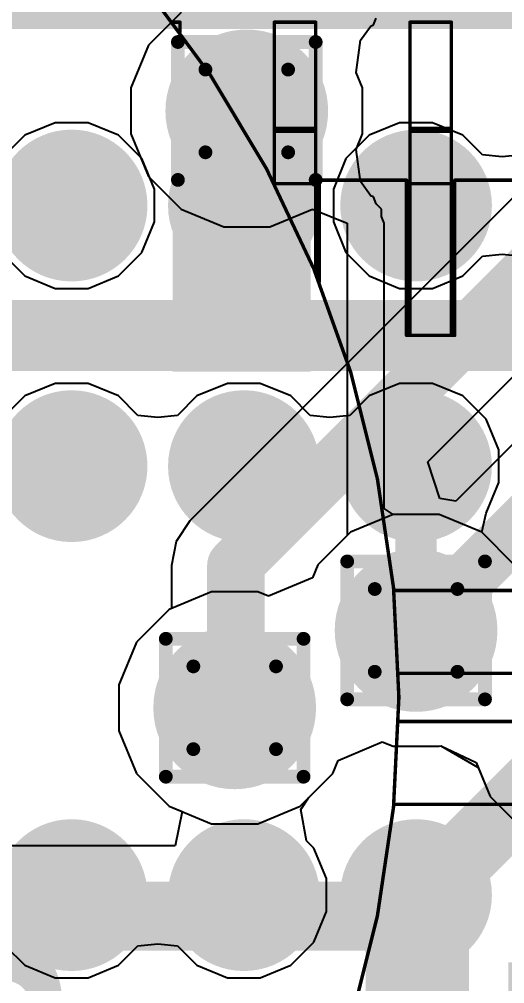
# Model space of a CAD drawing. Header units: inches. Extents: x -6 to 5433, y -4 to 5447.
# Drawn here: x 17.975 to 19.765, y 1.07 to 4.623 of the extents above; entities that cross this region are included whole.
import ezdxf

# ---------------------------------------------------------------- set-up
doc = ezdxf.new("R2010")
doc.units = ezdxf.units.IN
for name, color, linetype in [('Bottom Layer', 5, 'Continuous'), ('Bottom Overlay', 54, 'Continuous'), ('Drill Drawing', 1, 'Continuous'), ('Ground', 16, 'Continuous'), ('Mechanical 4', 56, 'Continuous'), ('Power', 76, 'Continuous'), ('Top Layer', 1, 'Continuous'), ('Top Overlay', 2, 'Continuous'), ('Top Paste', 8, 'Continuous'), ('Top Solder', 216, 'Continuous'), ('Via Holes', 16, 'Continuous')]:
    doc.layers.add(name, color=color, linetype=linetype)
doc.styles.add('Arial', font='', dxfattribs={"height": 0.2})
doc.styles.add('Arial_Bold', font='', dxfattribs={"height": 0.2})
doc.styles.get('Arial').set_extended_font_data('Arial')
doc.styles.get('Arial_Bold').set_extended_font_data('Arial', bold=True)

# ---------------------------------------------------------------- blocks, each defined once
blk = doc.blocks.new('ADM6_30_01_5_L_4_2_A_TR_155')
at = {"layer": 'Top Layer'}
h = blk.add_hatch(color=1, dxfattribs=at)
edge = h.paths.add_edge_path()
edge.add_arc((-4.1275, 0.79), 0.178, 0, 360)
h = blk.add_hatch(color=1, dxfattribs=at)
edge = h.paths.add_edge_path()
edge.add_arc((-3.4925, 0.79), 0.178, 0, 360)
h = blk.add_hatch(color=1, dxfattribs=at)
edge = h.paths.add_edge_path()
edge.add_arc((-2.8575, 0.79), 0.178, 0, 360)
h = blk.add_hatch(color=1, dxfattribs=at)
edge = h.paths.add_edge_path()
edge.add_arc((-4.1275, -0.79), 0.178, 0, 360)
h = blk.add_hatch(color=1, dxfattribs=at)
edge = h.paths.add_edge_path()
edge.add_arc((-3.4925, -0.79), 0.178, 0, 360)
h = blk.add_hatch(color=1, dxfattribs=at)
edge = h.paths.add_edge_path()
edge.add_arc((-2.8575, -0.79), 0.178, 0, 360)
h = blk.add_hatch(color=1, dxfattribs=at)
edge = h.paths.add_edge_path()
edge.add_arc((-4.1275, -1.75), 0.178, 0, 360)
h = blk.add_hatch(color=1, dxfattribs=at)
edge = h.paths.add_edge_path()
edge.add_arc((-3.4925, -1.75), 0.178, 0, 360)
h = blk.add_hatch(color=1, dxfattribs=at)
edge = h.paths.add_edge_path()
edge.add_arc((-2.8575, -1.75), 0.178, 0, 360)
at = {"layer": 'Top Paste'}
h = blk.add_hatch(color=8, dxfattribs=at)
edge = h.paths.add_edge_path()
edge.add_arc((-4.1275, 0.79), 0.178, 0, 360)
h = blk.add_hatch(color=8, dxfattribs=at)
edge = h.paths.add_edge_path()
edge.add_arc((-3.4925, 0.79), 0.178, 0, 360)
h = blk.add_hatch(color=8, dxfattribs=at)
edge = h.paths.add_edge_path()
edge.add_arc((-2.8575, 0.79), 0.178, 0, 360)
h = blk.add_hatch(color=8, dxfattribs=at)
edge = h.paths.add_edge_path()
edge.add_arc((-4.1275, -0.79), 0.178, 0, 360)
h = blk.add_hatch(color=8, dxfattribs=at)
edge = h.paths.add_edge_path()
edge.add_arc((-3.4925, -0.79), 0.178, 0, 360)
h = blk.add_hatch(color=8, dxfattribs=at)
edge = h.paths.add_edge_path()
edge.add_arc((-2.8575, -0.79), 0.178, 0, 360)
h = blk.add_hatch(color=8, dxfattribs=at)
edge = h.paths.add_edge_path()
edge.add_arc((-4.1275, -1.75), 0.178, 0, 360)
h = blk.add_hatch(color=8, dxfattribs=at)
edge = h.paths.add_edge_path()
edge.add_arc((-3.4925, -1.75), 0.178, 0, 360)
h = blk.add_hatch(color=8, dxfattribs=at)
edge = h.paths.add_edge_path()
edge.add_arc((-2.8575, -1.75), 0.178, 0, 360)
at = {"layer": 'Top Solder'}
h = blk.add_hatch(color=216, dxfattribs=at)
edge = h.paths.add_edge_path()
edge.add_arc((-4.1275, 0.79), 0.2796, 0, 360)
h = blk.add_hatch(color=216, dxfattribs=at)
edge = h.paths.add_edge_path()
edge.add_arc((-3.4925, 0.79), 0.2796, 0, 360)
h = blk.add_hatch(color=216, dxfattribs=at)
edge = h.paths.add_edge_path()
edge.add_arc((-2.8575, 0.79), 0.2796, 0, 360)
h = blk.add_hatch(color=216, dxfattribs=at)
edge = h.paths.add_edge_path()
edge.add_arc((-4.1275, -0.79), 0.2796, 0, 360)
h = blk.add_hatch(color=216, dxfattribs=at)
edge = h.paths.add_edge_path()
edge.add_arc((-3.4925, -0.79), 0.2796, 0, 360)
h = blk.add_hatch(color=216, dxfattribs=at)
edge = h.paths.add_edge_path()
edge.add_arc((-2.8575, -0.79), 0.2796, 0, 360)
h = blk.add_hatch(color=216, dxfattribs=at)
edge = h.paths.add_edge_path()
edge.add_arc((-4.1275, -1.75), 0.2796, 0, 360)
h = blk.add_hatch(color=216, dxfattribs=at)
edge = h.paths.add_edge_path()
edge.add_arc((-3.4925, -1.75), 0.2796, 0, 360)
h = blk.add_hatch(color=216, dxfattribs=at)
edge = h.paths.add_edge_path()
edge.add_arc((-2.8575, -1.75), 0.2796, 0, 360)
at = {"layer": 'Top Overlay'}
blk.add_lwpolyline([(11.885, -2.5, 0.2, 0.2, 0), (-11.885, -2.5, 0.2, 0.2, 0)], format="xyseb", dxfattribs=at)

msp = doc.modelspace()

# ---------------------------------------------------------------- hatches: boundary and pattern name
at = {"layer": 'Bottom Layer'}
h = msp.add_hatch(color=5, dxfattribs=at)
edge = h.paths.add_edge_path()
edge.add_arc((18.8139, 4.2851), 0.3, 0, 360)
h = msp.add_hatch(color=5, dxfattribs=at)
edge = h.paths.add_edge_path()
edge.add_arc((19.4381, 2.3718), 0.3, 0, 360)
h = msp.add_hatch(color=5, dxfattribs=at)
edge = h.paths.add_edge_path()
edge.add_arc((18.7693, 2.0868), 0.3, 0, 360)
at = {"layer": 'Ground'}
h = msp.add_hatch(color=16, dxfattribs=at)
edge = h.paths.add_edge_path()
edge.add_arc((18.8139, 4.2851), 0.3, 0, 360)
h = msp.add_hatch(color=16, dxfattribs=at)
edge = h.paths.add_edge_path()
edge.add_arc((19.4381, 2.3718), 0.3, 0, 360)
h = msp.add_hatch(color=16, dxfattribs=at)
edge = h.paths.add_edge_path()
edge.add_arc((18.7693, 2.0868), 0.3, 0, 360)
at = {"layer": 'Power'}
h = msp.add_hatch(color=76, dxfattribs=at)
edge = h.paths.add_edge_path()
edge.add_arc((18.8139, 4.2851), 0.3, 0, 360)
h = msp.add_hatch(color=76, dxfattribs=at)
edge = h.paths.add_edge_path()
edge.add_arc((19.4381, 2.3718), 0.3, 0, 360)
h = msp.add_hatch(color=76, dxfattribs=at)
edge = h.paths.add_edge_path()
edge.add_arc((18.7693, 2.0868), 0.3, 0, 360)
at = {"layer": 'Top Layer'}
h = msp.add_hatch(color=1, dxfattribs=at)
edge = h.paths.add_edge_path()
edge.add_arc((18.8139, 4.2851), 0.3, 0, 360)
for points in [[(18.5409, 3.3245), (19.0489, 3.3245), (19.0489, 4.1373), (18.5409, 4.1373)], [(16.0009, 3.3274), (21.469, 3.3274), (21.469, 3.589), (16.0009, 3.589)], [(19.2521, 0.2362), (19.6331, 0.2362), (19.6331, 1.6078), (19.2521, 1.6078)]]:
    msp.add_hatch(color=1, dxfattribs=at).paths.add_polyline_path(points)
h = msp.add_hatch(color=1, dxfattribs=at)
edge = h.paths.add_edge_path()
edge.add_arc((19.4381, 2.3718), 0.3, 0, 360)
h = msp.add_hatch(color=1, dxfattribs=at)
edge = h.paths.add_edge_path()
edge.add_arc((18.7693, 2.0868), 0.3, 0, 360)
at = {"layer": 'Via Holes'}
h = msp.add_hatch(color=7, dxfattribs=at)
edge = h.paths.add_edge_path()
edge.add_arc((18.8139, 4.2851), 0.15, 0, 360)
h = msp.add_hatch(color=7, dxfattribs=at)
edge = h.paths.add_edge_path()
edge.add_arc((19.4381, 2.3718), 0.15, 0, 360)
h = msp.add_hatch(color=7, dxfattribs=at)
edge = h.paths.add_edge_path()
edge.add_arc((18.7693, 2.0868), 0.15, 0, 360)

# ---------------------------------------------------------------- linework, layer by layer
at = {"layer": 'Bottom Layer'}
for p, q in [((19.3532, 2.7987), (19.1962, 2.7337)), ((19.523, 2.7987), (19.3532, 2.7987)), ((19.68, 2.7337), (19.523, 2.7987)), ((19.1962, 2.7337), (19.0761, 2.6136)), ((19.8001, 2.6136), (19.68, 2.7337)), ((19.0761, 2.6136), (19.0561, 2.5654)), ((19.0561, 2.5654), (18.8938, 2.4974)), ((18.6843, 2.5138), (18.5274, 2.4488)), ((18.8542, 2.5138), (18.6843, 2.5138)), ((18.8938, 2.4974), (18.8542, 2.5138)), ((18.5274, 2.4488), (18.4073, 2.3287)), ((18.4073, 2.3287), (18.3423, 2.1717)), ((18.3423, 2.1717), (18.3423, 2.0019)), ((18.3423, 2.0019), (18.4073, 1.8449)), ((19.1512, 1.8931), (19.3136, 1.9611)), ((19.3136, 1.9611), (19.3532, 1.9448)), ((19.3532, 1.9448), (19.523, 1.9448)), ((19.523, 1.9448), (19.5288, 1.9471)), ((19.5288, 1.9471), (19.6591, 1.8855)), ((19.1313, 1.8449), (19.1512, 1.8931)), ((19.6591, 1.8855), (19.7111, 1.7599)), ((18.4073, 1.8449), (18.5274, 1.7248)), ((19.0111, 1.7248), (19.1313, 1.8449)), ((19.7111, 1.7599), (19.8312, 1.6398)), ((18.5274, 1.7248), (18.6843, 1.6598)), ((18.8542, 1.6598), (19.0111, 1.7248)), ((18.6843, 1.6598), (18.8542, 1.6598))]:
    msp.add_line(p, q, dxfattribs=at)
at = {"layer": 'Drill Drawing'}
for points in [[(18.5599, 4.5391, 0.0508, 0.0508, 0), (19.0679, 4.5391, 0.0508, 0.0508, 0)], [(18.5599, 4.0311, 0.0508, 0.0508, 0), (18.5599, 4.5391, 0.0508, 0.0508, 0)], [(19.0679, 4.0311, 0.0508, 0.0508, 0), (19.0679, 4.5391, 0.0508, 0.0508, 0)], [(18.6615, 4.4375, 0.0508, 0.0508, 0), (18.9663, 4.4375, 0.0508, 0.0508, 0)], [(18.6615, 4.1327, 0.0508, 0.0508, 0), (18.6615, 4.4375, 0.0508, 0.0508, 0)], [(18.9663, 4.1327, 0.0508, 0.0508, 0), (18.9663, 4.4375, 0.0508, 0.0508, 0)], [(18.6615, 4.1327, 0.0508, 0.0508, 0), (18.9663, 4.1327, 0.0508, 0.0508, 0)], [(18.5599, 4.0311, 0.0508, 0.0508, 0), (19.0679, 4.0311, 0.0508, 0.0508, 0)], [(19.1841, 2.6258, 0.0508, 0.0508, 0), (19.6921, 2.6258, 0.0508, 0.0508, 0)], [(19.1841, 2.1178, 0.0508, 0.0508, 0), (19.1841, 2.6258, 0.0508, 0.0508, 0)], [(19.6921, 2.1178, 0.0508, 0.0508, 0), (19.6921, 2.6258, 0.0508, 0.0508, 0)], [(19.2857, 2.5242, 0.0508, 0.0508, 0), (19.5905, 2.5242, 0.0508, 0.0508, 0)], [(19.2857, 2.2194, 0.0508, 0.0508, 0), (19.2857, 2.5242, 0.0508, 0.0508, 0)], [(19.5905, 2.2194, 0.0508, 0.0508, 0), (19.5905, 2.5242, 0.0508, 0.0508, 0)], [(18.5153, 2.3408, 0.0508, 0.0508, 0), (19.0233, 2.3408, 0.0508, 0.0508, 0)], [(18.5153, 1.8328, 0.0508, 0.0508, 0), (18.5153, 2.3408, 0.0508, 0.0508, 0)], [(19.0233, 1.8328, 0.0508, 0.0508, 0), (19.0233, 2.3408, 0.0508, 0.0508, 0)], [(18.6169, 2.2392, 0.0508, 0.0508, 0), (18.9217, 2.2392, 0.0508, 0.0508, 0)], [(18.6169, 1.9344, 0.0508, 0.0508, 0), (18.6169, 2.2392, 0.0508, 0.0508, 0)], [(18.9217, 1.9344, 0.0508, 0.0508, 0), (18.9217, 2.2392, 0.0508, 0.0508, 0)], [(19.2857, 2.2194, 0.0508, 0.0508, 0), (19.5905, 2.2194, 0.0508, 0.0508, 0)], [(19.1841, 2.1178, 0.0508, 0.0508, 0), (19.6921, 2.1178, 0.0508, 0.0508, 0)], [(18.6169, 1.9344, 0.0508, 0.0508, 0), (18.9217, 1.9344, 0.0508, 0.0508, 0)], [(18.5153, 1.8328, 0.0508, 0.0508, 0), (19.0233, 1.8328, 0.0508, 0.0508, 0)]]:
    msp.add_lwpolyline(points, format="xyseb", dxfattribs=at)
for points in [[(18.5472, 4.5391, 0.0254, 0.0254, 1), (18.5726, 4.5391, 0.0254, 0.0254, 1)], [(18.5472, 4.5391, 0.0254, 0.0254, 1), (18.5726, 4.5391, 0.0254, 0.0254, 1)], [(19.0552, 4.5391, 0.0254, 0.0254, 1), (19.0806, 4.5391, 0.0254, 0.0254, 1)], [(19.0552, 4.5391, 0.0254, 0.0254, 1), (19.0806, 4.5391, 0.0254, 0.0254, 1)], [(18.6488, 4.4375, 0.0254, 0.0254, 1), (18.6742, 4.4375, 0.0254, 0.0254, 1)], [(18.6488, 4.4375, 0.0254, 0.0254, 1), (18.6742, 4.4375, 0.0254, 0.0254, 1)], [(18.9536, 4.4375, 0.0254, 0.0254, 1), (18.979, 4.4375, 0.0254, 0.0254, 1)], [(18.9536, 4.4375, 0.0254, 0.0254, 1), (18.979, 4.4375, 0.0254, 0.0254, 1)], [(18.6488, 4.1327, 0.0254, 0.0254, 1), (18.6742, 4.1327, 0.0254, 0.0254, 1)], [(18.6488, 4.1327, 0.0254, 0.0254, 1), (18.6742, 4.1327, 0.0254, 0.0254, 1)], [(18.9536, 4.1327, 0.0254, 0.0254, 1), (18.979, 4.1327, 0.0254, 0.0254, 1)], [(18.9536, 4.1327, 0.0254, 0.0254, 1), (18.979, 4.1327, 0.0254, 0.0254, 1)], [(18.5472, 4.0311, 0.0254, 0.0254, 1), (18.5726, 4.0311, 0.0254, 0.0254, 1)], [(18.5472, 4.0311, 0.0254, 0.0254, 1), (18.5726, 4.0311, 0.0254, 0.0254, 1)], [(19.0552, 4.0311, 0.0254, 0.0254, 1), (19.0806, 4.0311, 0.0254, 0.0254, 1)], [(19.0552, 4.0311, 0.0254, 0.0254, 1), (19.0806, 4.0311, 0.0254, 0.0254, 1)], [(19.1714, 2.6258, 0.0254, 0.0254, 1), (19.1968, 2.6258, 0.0254, 0.0254, 1)], [(19.1714, 2.6258, 0.0254, 0.0254, 1), (19.1968, 2.6258, 0.0254, 0.0254, 1)], [(19.6794, 2.6258, 0.0254, 0.0254, 1), (19.7048, 2.6258, 0.0254, 0.0254, 1)], [(19.6794, 2.6258, 0.0254, 0.0254, 1), (19.7048, 2.6258, 0.0254, 0.0254, 1)], [(19.273, 2.5242, 0.0254, 0.0254, 1), (19.2984, 2.5242, 0.0254, 0.0254, 1)], [(19.273, 2.5242, 0.0254, 0.0254, 1), (19.2984, 2.5242, 0.0254, 0.0254, 1)], [(19.5778, 2.5242, 0.0254, 0.0254, 1), (19.6032, 2.5242, 0.0254, 0.0254, 1)], [(19.5778, 2.5242, 0.0254, 0.0254, 1), (19.6032, 2.5242, 0.0254, 0.0254, 1)], [(18.5026, 2.3408, 0.0254, 0.0254, 1), (18.528, 2.3408, 0.0254, 0.0254, 1)], [(18.5026, 2.3408, 0.0254, 0.0254, 1), (18.528, 2.3408, 0.0254, 0.0254, 1)], [(19.0106, 2.3408, 0.0254, 0.0254, 1), (19.036, 2.3408, 0.0254, 0.0254, 1)], [(19.0106, 2.3408, 0.0254, 0.0254, 1), (19.036, 2.3408, 0.0254, 0.0254, 1)], [(18.6042, 2.2392, 0.0254, 0.0254, 1), (18.6296, 2.2392, 0.0254, 0.0254, 1)], [(18.6042, 2.2392, 0.0254, 0.0254, 1), (18.6296, 2.2392, 0.0254, 0.0254, 1)], [(18.909, 2.2392, 0.0254, 0.0254, 1), (18.9344, 2.2392, 0.0254, 0.0254, 1)], [(18.909, 2.2392, 0.0254, 0.0254, 1), (18.9344, 2.2392, 0.0254, 0.0254, 1)], [(19.273, 2.2194, 0.0254, 0.0254, 1), (19.2984, 2.2194, 0.0254, 0.0254, 1)], [(19.273, 2.2194, 0.0254, 0.0254, 1), (19.2984, 2.2194, 0.0254, 0.0254, 1)], [(19.5778, 2.2194, 0.0254, 0.0254, 1), (19.6032, 2.2194, 0.0254, 0.0254, 1)], [(19.5778, 2.2194, 0.0254, 0.0254, 1), (19.6032, 2.2194, 0.0254, 0.0254, 1)], [(19.1714, 2.1178, 0.0254, 0.0254, 1), (19.1968, 2.1178, 0.0254, 0.0254, 1)], [(19.1714, 2.1178, 0.0254, 0.0254, 1), (19.1968, 2.1178, 0.0254, 0.0254, 1)], [(19.6794, 2.1178, 0.0254, 0.0254, 1), (19.7048, 2.1178, 0.0254, 0.0254, 1)], [(19.6794, 2.1178, 0.0254, 0.0254, 1), (19.7048, 2.1178, 0.0254, 0.0254, 1)], [(18.6042, 1.9344, 0.0254, 0.0254, 1), (18.6296, 1.9344, 0.0254, 0.0254, 1)], [(18.6042, 1.9344, 0.0254, 0.0254, 1), (18.6296, 1.9344, 0.0254, 0.0254, 1)], [(18.909, 1.9344, 0.0254, 0.0254, 1), (18.9344, 1.9344, 0.0254, 0.0254, 1)], [(18.909, 1.9344, 0.0254, 0.0254, 1), (18.9344, 1.9344, 0.0254, 0.0254, 1)], [(18.5026, 1.8328, 0.0254, 0.0254, 1), (18.528, 1.8328, 0.0254, 0.0254, 1)], [(18.5026, 1.8328, 0.0254, 0.0254, 1), (18.528, 1.8328, 0.0254, 0.0254, 1)], [(19.0106, 1.8328, 0.0254, 0.0254, 1), (19.036, 1.8328, 0.0254, 0.0254, 1)], [(19.0106, 1.8328, 0.0254, 0.0254, 1), (19.036, 1.8328, 0.0254, 0.0254, 1)]]:
    msp.add_lwpolyline(points, format="xyseb", close=True, dxfattribs=at)
at = {"layer": 'Ground'}
for p, q in [((20.895, 5.0658), (18.6045, 2.7753)), ((19.4815, 2.993), (21.1563, 4.6679)), ((20.3844, 3.6477), (19.7617, 3.025)), ((19.7617, 3.025), (19.5841, 2.8474)), ((19.7617, 3.025), (19.7617, 3.025)), ((19.5252, 2.8571), (19.4815, 2.993)), ((19.5841, 2.8474), (19.5252, 2.8571)), ((18.6045, 2.7753), (18.5539, 2.6996)), ((18.5539, 2.6996), (18.5362, 2.6104)), ((18.5362, 2.6104), (18.5362, 2.4524)), ((18.5362, 2.4524), (18.5274, 2.4488)), ((18.5274, 2.4488), (18.4073, 2.3287)), ((18.4073, 2.3287), (18.3423, 2.1717)), ((18.3423, 2.1717), (18.3423, 2.0019)), ((18.3423, 2.0019), (18.4073, 1.8449)), ((19.1512, 1.8931), (19.3136, 1.9611)), ((19.3136, 1.9611), (19.3532, 1.9448)), ((19.3532, 1.9448), (19.523, 1.9448)), ((19.523, 1.9448), (19.5288, 1.9471)), ((19.5288, 1.9471), (19.6668, 1.8668)), ((19.1313, 1.8449), (19.1512, 1.8931)), ((19.6668, 1.8668), (19.7111, 1.7599)), ((18.4073, 1.8449), (18.5274, 1.7248)), ((19.0111, 1.7248), (19.1313, 1.8449)), ((19.7111, 1.7599), (19.8312, 1.6398)), ((18.5274, 1.7248), (18.6843, 1.6598)), ((18.8542, 1.6598), (19.0111, 1.7248)), ((18.6843, 1.6598), (18.8542, 1.6598))]:
    msp.add_line(p, q, dxfattribs=at)
for points in [[(18.7693, 2.6104, 0.2032, 0.2032, 0), (21.0598, 4.901, 0.2032, 0.2032, 0)], [(19.4381, 2.3718, 0.2032, 0.2032, 0), (19.9265, 2.8602, 0.2032, 0.2032, 0)], [(18.7693, 2.0868, 0.2032, 0.2032, 0), (18.7693, 2.6104, 0.2032, 0.2032, 0)]]:
    msp.add_lwpolyline(points, format="xyseb", dxfattribs=at)
for points in [[(18.7185, 2.6104, 0.1016, 0.1016, 1), (18.8201, 2.6104, 0.1016, 0.1016, 1)], [(18.7185, 2.6104, 0.1016, 0.1016, 1), (18.8201, 2.6104, 0.1016, 0.1016, 1)], [(19.3873, 2.3718, 0.1016, 0.1016, 1), (19.4889, 2.3718, 0.1016, 0.1016, 1)], [(18.7185, 2.0868, 0.1016, 0.1016, 1), (18.8201, 2.0868, 0.1016, 0.1016, 1)]]:
    msp.add_lwpolyline(points, format="xyseb", close=True, dxfattribs=at)
at = {"layer": 'Mechanical 4'}
for points in [[(19.3747, 2.125, 0.0127, 0.0127, 1), (11.1197, 2.125, 0.0127, 0.0127, 1)], [(18.5381, 4.612, 0.00635, 0.00635, 1), (18.5445, 4.612, 0.00635, 0.00635, 1)], [(18.5646, 4.612, 0.00635, 0.00635, 1), (18.5709, 4.612, 0.00635, 0.00635, 1)], [(18.5646, 4.612, 0.00635, 0.00635, 1), (18.5709, 4.612, 0.00635, 0.00635, 1)], [(18.9123, 4.612, 0.00635, 0.00635, 1), (18.9187, 4.612, 0.00635, 0.00635, 1)], [(18.9123, 4.612, 0.00635, 0.00635, 1), (18.9187, 4.612, 0.00635, 0.00635, 1)], [(19.0647, 4.612, 0.00635, 0.00635, 1), (19.0711, 4.612, 0.00635, 0.00635, 1)], [(19.0647, 4.612, 0.00635, 0.00635, 1), (19.0711, 4.612, 0.00635, 0.00635, 1)], [(19.4124, 4.612, 0.00635, 0.00635, 1), (19.4188, 4.612, 0.00635, 0.00635, 1)], [(19.4124, 4.612, 0.00635, 0.00635, 1), (19.4188, 4.612, 0.00635, 0.00635, 1)], [(19.5648, 4.612, 0.00635, 0.00635, 1), (19.5712, 4.612, 0.00635, 0.00635, 1)], [(19.5648, 4.612, 0.00635, 0.00635, 1), (19.5712, 4.612, 0.00635, 0.00635, 1)], [(18.5646, 4.5765, 0.00635, 0.00635, 1), (18.5709, 4.5765, 0.00635, 0.00635, 1)], [(18.9123, 4.2206, 0.00635, 0.00635, 1), (18.9187, 4.2206, 0.00635, 0.00635, 1)], [(18.9123, 4.2102, 0.00635, 0.00635, 1), (18.9187, 4.2102, 0.00635, 0.00635, 1)], [(19.0647, 4.2206, 0.00635, 0.00635, 1), (19.0711, 4.2206, 0.00635, 0.00635, 1)], [(19.0647, 4.2102, 0.00635, 0.00635, 1), (19.0711, 4.2102, 0.00635, 0.00635, 1)], [(19.4124, 4.2206, 0.00635, 0.00635, 1), (19.4188, 4.2206, 0.00635, 0.00635, 1)], [(19.4124, 4.2102, 0.00635, 0.00635, 1), (19.4188, 4.2102, 0.00635, 0.00635, 1)], [(19.5648, 4.2206, 0.00635, 0.00635, 1), (19.5712, 4.2206, 0.00635, 0.00635, 1)], [(19.5648, 4.2102, 0.00635, 0.00635, 1), (19.5712, 4.2102, 0.00635, 0.00635, 1)], [(18.9123, 4.0169, 0.00635, 0.00635, 1), (18.9187, 4.0169, 0.00635, 0.00635, 1)], [(18.9123, 4.0169, 0.00635, 0.00635, 1), (18.9187, 4.0169, 0.00635, 0.00635, 1)], [(19.0647, 4.0169, 0.00635, 0.00635, 1), (19.0711, 4.0169, 0.00635, 0.00635, 1)], [(19.0774, 4.03, 0.00635, 0.00635, 1), (19.0838, 4.03, 0.00635, 0.00635, 1)], [(19.0774, 4.03, 0.00635, 0.00635, 1), (19.0838, 4.03, 0.00635, 0.00635, 1)], [(19.3997, 4.03, 0.00635, 0.00635, 1), (19.4061, 4.03, 0.00635, 0.00635, 1)], [(19.3997, 4.03, 0.00635, 0.00635, 1), (19.4061, 4.03, 0.00635, 0.00635, 1)], [(19.4124, 4.0169, 0.00635, 0.00635, 1), (19.4188, 4.0169, 0.00635, 0.00635, 1)], [(19.5648, 4.0169, 0.00635, 0.00635, 1), (19.5712, 4.0169, 0.00635, 0.00635, 1)], [(19.5775, 4.03, 0.00635, 0.00635, 1), (19.5839, 4.03, 0.00635, 0.00635, 1)], [(19.5775, 4.03, 0.00635, 0.00635, 1), (19.5839, 4.03, 0.00635, 0.00635, 1)], [(19.0647, 3.6866, 0.00635, 0.00635, 1), (19.0711, 3.6866, 0.00635, 0.00635, 1)], [(19.0774, 3.6552, 0.00635, 0.00635, 1), (19.0838, 3.6552, 0.00635, 0.00635, 1)], [(19.3997, 3.4585, 0.00635, 0.00635, 1), (19.4061, 3.4585, 0.00635, 0.00635, 1)], [(19.3997, 3.4585, 0.00635, 0.00635, 1), (19.4061, 3.4585, 0.00635, 0.00635, 1)], [(19.4124, 3.4585, 0.00635, 0.00635, 1), (19.4188, 3.4585, 0.00635, 0.00635, 1)], [(19.5648, 3.4585, 0.00635, 0.00635, 1), (19.5712, 3.4585, 0.00635, 0.00635, 1)], [(19.5775, 3.4585, 0.00635, 0.00635, 1), (19.5839, 3.4585, 0.00635, 0.00635, 1)], [(19.5775, 3.4585, 0.00635, 0.00635, 1), (19.5839, 3.4585, 0.00635, 0.00635, 1)], [(19.3527, 2.5187, 0.00635, 0.00635, 1), (19.3591, 2.5187, 0.00635, 0.00635, 1)], [(19.3706, 2.2139, 0.00635, 0.00635, 1), (19.3769, 2.2139, 0.00635, 0.00635, 1)], [(19.3715, 2.125, 0.00635, 0.00635, 1), (19.3779, 2.125, 0.00635, 0.00635, 1)], [(19.3715, 2.125, 0.00635, 0.00635, 1), (19.3779, 2.125, 0.00635, 0.00635, 1)], [(19.3706, 2.0361, 0.00635, 0.00635, 1), (19.3769, 2.0361, 0.00635, 0.00635, 1)], [(19.3527, 1.7313, 0.00635, 0.00635, 1), (19.3591, 1.7313, 0.00635, 0.00635, 1)]]:
    msp.add_lwpolyline(points, format="xyseb", close=True, dxfattribs=at)
for points in [[(18.5413, 4.612, 0.0127, 0.0127, 0), (18.5678, 4.612, 0.0127, 0.0127, 0)], [(18.5678, 4.5765, 0.0127, 0.0127, 0), (18.5678, 4.612, 0.0127, 0.0127, 0)], [(18.9155, 4.612, 0.0127, 0.0127, 0), (19.0679, 4.612, 0.0127, 0.0127, 0)], [(18.9155, 4.0169, 0.0127, 0.0127, 0), (18.9155, 4.612, 0.0127, 0.0127, 0)], [(19.0679, 3.6866, 0.0127, 0.0127, 0), (19.0679, 4.612, 0.0127, 0.0127, 0)], [(19.4156, 4.612, 0.0127, 0.0127, 0), (19.568, 4.612, 0.0127, 0.0127, 0)], [(19.4156, 3.4585, 0.0127, 0.0127, 0), (19.4156, 4.612, 0.0127, 0.0127, 0)], [(19.568, 3.4585, 0.0127, 0.0127, 0), (19.568, 4.612, 0.0127, 0.0127, 0)], [(18.9155, 4.2206, 0.0127, 0.0127, 0), (19.0679, 4.2206, 0.0127, 0.0127, 0)], [(18.9155, 4.2102, 0.0127, 0.0127, 0), (19.0679, 4.2102, 0.0127, 0.0127, 0)], [(19.4156, 4.2206, 0.0127, 0.0127, 0), (19.568, 4.2206, 0.0127, 0.0127, 0)], [(19.4156, 4.2102, 0.0127, 0.0127, 0), (19.568, 4.2102, 0.0127, 0.0127, 0)], [(18.9155, 4.0169, 0.0127, 0.0127, 0), (19.0679, 4.0169, 0.0127, 0.0127, 0)], [(19.0806, 4.03, 0.0127, 0.0127, 0), (19.4029, 4.03, 0.0127, 0.0127, 0)], [(19.0806, 3.6552, 0.0127, 0.0127, 0), (19.0806, 4.03, 0.0127, 0.0127, 0)], [(19.4029, 3.4585, 0.0127, 0.0127, 0), (19.4029, 4.03, 0.0127, 0.0127, 0)], [(19.4156, 4.0169, 0.0127, 0.0127, 0), (19.568, 4.0169, 0.0127, 0.0127, 0)], [(19.5807, 4.03, 0.0127, 0.0127, 0), (19.903, 4.03, 0.0127, 0.0127, 0)], [(19.5807, 3.4585, 0.0127, 0.0127, 0), (19.5807, 4.03, 0.0127, 0.0127, 0)], [(19.4029, 3.4585, 0.0127, 0.0127, 0), (19.5807, 3.4585, 0.0127, 0.0127, 0)], [(19.3559, 2.5187, 0.0127, 0.0127, 0), (23.0514, 2.5187, 0.0127, 0.0127, 0)], [(19.3738, 2.2139, 0.0127, 0.0127, 0), (20.6612, 2.2139, 0.0127, 0.0127, 0)], [(19.3747, 2.125, 0.0127, 0.0127, -1), (11.1197, 2.125, 0.0127, 0.0127, 0)], [(19.3738, 2.0361, 0.0127, 0.0127, 0), (23.2007, 2.0361, 0.0127, 0.0127, 0)], [(19.3559, 1.7313, 0.0127, 0.0127, 0), (23.0514, 1.7313, 0.0127, 0.0127, 0)]]:
    msp.add_lwpolyline(points, format="xyseb", dxfattribs=at)
at = {"layer": 'Power'}
for p, q in [((18.572, 4.6471), (18.4519, 4.527)), ((19.2807, 4.6018), (19.2911, 4.6271)), ((19.2327, 4.5455), (19.2699, 4.5963)), ((19.2699, 4.5963), (19.2732, 4.5987)), ((19.2732, 4.5987), (19.2807, 4.6018)), ((18.4519, 4.527), (18.3869, 4.3701)), ((19.2174, 4.4268), (19.2327, 4.5455)), ((19.2409, 4.3701), (19.2174, 4.4268)), ((18.3869, 4.3701), (18.3869, 4.2002)), ((19.2409, 4.2002), (19.2409, 4.3701)), ((18.3869, 4.2002), (18.4519, 4.0433)), ((19.2174, 4.1435), (19.2409, 4.2002)), ((19.2327, 4.0248), (19.2174, 4.1435)), ((18.4519, 4.0433), (18.572, 3.9232)), ((19.2699, 3.974), (19.2327, 4.0248)), ((19.2732, 3.9716), (19.2699, 3.974)), ((19.2807, 3.9685), (19.2732, 3.9716)), ((19.2911, 3.9432), (19.2807, 3.9685)), ((19.3105, 3.9239), (19.2911, 3.9432)), ((18.572, 3.9232), (18.729, 3.8581)), ((18.8988, 3.8581), (19.0558, 3.9232)), ((19.0558, 3.9232), (19.0565, 3.9239)), ((19.0565, 3.9239), (19.1835, 3.8713)), ((19.3105, 3.8965), (19.3105, 3.9239)), ((19.3209, 3.8713), (19.3105, 3.8965)), ((18.729, 3.8581), (18.8988, 3.8581)), ((19.1835, 3.8713), (19.1835, 2.721)), ((19.3209, 2.8203), (19.3209, 3.8713)), ((19.3532, 2.7987), (19.3209, 2.8203)), ((19.523, 2.7987), (19.3532, 2.7987)), ((19.68, 2.7337), (19.523, 2.7987)), ((19.1835, 2.721), (19.0761, 2.6136)), ((19.8001, 2.6136), (19.68, 2.7337)), ((19.0761, 2.6136), (19.0561, 2.5654)), ((19.0561, 2.5654), (18.8938, 2.4974)), ((18.6843, 2.5138), (18.5274, 2.4488)), ((18.8542, 2.5138), (18.6843, 2.5138)), ((18.8938, 2.4974), (18.8542, 2.5138)), ((18.5274, 2.4488), (18.4073, 2.3287)), ((18.4073, 2.3287), (18.3423, 2.1717)), ((18.3423, 2.1717), (18.3423, 2.0019)), ((18.3423, 2.0019), (18.4073, 1.8449)), ((18.4073, 1.8449), (18.5274, 1.7248)), ((18.5274, 1.7248), (18.5754, 1.7049)), ((18.5754, 1.7049), (18.5501, 1.5779)), ((18.5501, 1.5779), (17.8928, 1.5779))]:
    msp.add_line(p, q, dxfattribs=at)
for points in [[(19.3903, 1.319, 0.254, 0.254, 0), (20.0731, 2.0017, 0.254, 0.254, 0)], [(7.5928, 1.319, 0.254, 0.254, 0), (19.3903, 1.319, 0.254, 0.254, 0)]]:
    msp.add_lwpolyline(points, format="xyseb", dxfattribs=at)
msp.add_lwpolyline([(19.3268, 1.319, 0.127, 0.127, 1), (19.4538, 1.319, 0.127, 0.127, 1)], format="xyseb", close=True, dxfattribs=at)
msp.add_lwpolyline([(19.3268, 1.319, 0.127, 0.127, 1), (19.4538, 1.319, 0.127, 0.127, 1)], format="xyseb", close=True, dxfattribs=at)
at = {"layer": 'Top Layer'}
for p, q in [((18.1074, 4.2417), (17.9953, 4.1953)), ((18.2288, 4.2417), (18.1074, 4.2417)), ((18.3409, 4.1953), (18.2288, 4.2417)), ((19.3774, 4.2417), (19.2653, 4.1953)), ((19.4988, 4.2417), (19.3774, 4.2417)), ((19.6109, 4.1953), (19.4988, 4.2417)), ((17.9953, 4.1953), (17.9234, 4.1234)), ((18.4267, 4.1095), (18.3409, 4.1953)), ((19.2653, 4.1953), (19.1795, 4.1095)), ((19.6828, 4.1234), (19.6109, 4.1953)), ((19.7556, 4.1157), (19.6828, 4.1234)), ((19.8284, 4.1234), (19.7556, 4.1157)), ((18.4731, 3.9974), (18.4267, 4.1095)), ((19.1795, 4.1095), (19.1331, 3.9974)), ((18.4731, 3.8761), (18.4731, 3.9974)), ((19.1331, 3.9974), (19.1331, 3.8761)), ((18.4267, 3.764), (18.4731, 3.8761)), ((19.1331, 3.8761), (19.1795, 3.764)), ((17.9234, 3.7501), (17.9953, 3.6782)), ((18.3409, 3.6782), (18.4267, 3.764)), ((19.1795, 3.764), (19.2653, 3.6782)), ((19.6109, 3.6782), (19.6828, 3.7501)), ((19.6828, 3.7501), (19.7556, 3.7578)), ((19.7556, 3.7578), (19.8284, 3.7501)), ((17.9953, 3.6782), (18.1074, 3.6317)), ((18.2288, 3.6317), (18.3409, 3.6782)), ((19.2653, 3.6782), (19.3774, 3.6317)), ((19.4988, 3.6317), (19.6109, 3.6782)), ((18.1074, 3.6317), (18.2288, 3.6317)), ((19.3774, 3.6317), (19.4988, 3.6317)), ((18.1074, 3.2817), (17.9953, 3.2353)), ((18.2288, 3.2817), (18.1074, 3.2817)), ((18.3409, 3.2353), (18.2288, 3.2817)), ((18.7424, 3.2817), (18.6303, 3.2353)), ((18.8638, 3.2817), (18.7424, 3.2817)), ((18.9759, 3.2353), (18.8638, 3.2817)), ((19.3774, 3.2817), (19.2653, 3.2353)), ((19.4988, 3.2817), (19.3774, 3.2817)), ((19.6109, 3.2353), (19.4988, 3.2817)), ((17.9953, 3.2353), (17.9234, 3.1634)), ((18.4128, 3.1634), (18.3409, 3.2353)), ((18.6303, 3.2353), (18.5584, 3.1634)), ((19.0478, 3.1634), (18.9759, 3.2353)), ((19.2653, 3.2353), (19.1934, 3.1634)), ((19.6967, 3.1495), (19.6109, 3.2353)), ((18.4856, 3.1557), (18.4128, 3.1634)), ((18.5584, 3.1634), (18.4856, 3.1557)), ((19.1206, 3.1557), (19.0478, 3.1634)), ((19.1934, 3.1634), (19.1206, 3.1557)), ((19.7431, 3.0374), (19.6967, 3.1495)), ((19.7431, 2.9161), (19.7431, 3.0374)), ((19.6967, 2.804), (19.7431, 2.9161)), ((19.68, 2.7337), (19.6967, 2.804)), ((19.8001, 2.6136), (19.68, 2.7337)), ((19.1512, 1.8931), (19.3136, 1.9611)), ((19.3136, 1.9611), (19.3532, 1.9448)), ((19.3532, 1.9448), (19.523, 1.9448)), ((19.523, 1.9448), (19.5288, 1.9471)), ((19.5288, 1.9471), (19.6591, 1.8855)), ((19.1313, 1.8449), (19.1512, 1.8931)), ((19.6591, 1.8855), (19.7111, 1.7599)), ((19.0417, 1.7554), (19.1313, 1.8449)), ((19.0134, 1.7123), (19.0417, 1.7554)), ((19.7111, 1.7599), (19.8312, 1.6398)), ((19.0343, 1.5969), (19.0134, 1.7123)), ((19.0617, 1.5695), (19.0343, 1.5969)), ((19.1081, 1.4574), (19.0617, 1.5695)), ((19.1081, 1.3361), (19.1081, 1.4574)), ((19.0617, 1.224), (19.1081, 1.3361)), ((17.9234, 1.2101), (17.9953, 1.1382)), ((18.3409, 1.1382), (18.4128, 1.2101)), ((18.4128, 1.2101), (18.4856, 1.2178)), ((18.4856, 1.2178), (18.5584, 1.2101)), ((18.5584, 1.2101), (18.6303, 1.1382)), ((18.9759, 1.1382), (19.0617, 1.224)), ((17.9953, 1.1382), (18.1074, 1.0917)), ((18.2288, 1.0917), (18.3409, 1.1382)), ((18.6303, 1.1382), (18.7424, 1.0917)), ((18.8638, 1.0917), (18.9759, 1.1382)), ((18.1074, 1.0917), (18.2288, 1.0917)), ((18.7424, 1.0917), (18.8638, 1.0917))]:
    msp.add_line(p, q, dxfattribs=at)
for points in [[(18.8031, 2.1012, 0.1524, 0.1524, 0), (18.8031, 2.9767, 0.1524, 0.1524, 0)], [(19.4381, 2.3718, 0.1524, 0.1524, 0), (19.4381, 2.9767, 0.1524, 0.1524, 0)], [(18.7887, 2.0868, 0.1524, 0.1524, 0), (18.8031, 2.1012, 0.1524, 0.1524, 0)], [(18.7693, 2.0868, 0.1524, 0.1524, 0), (18.7887, 2.0868, 0.1524, 0.1524, 0)]]:
    msp.add_lwpolyline(points, format="xyseb", dxfattribs=at)
for points in [[(18.765, 2.9767, 0.0762, 0.0762, 1), (18.8412, 2.9767, 0.0762, 0.0762, 1)], [(19.4, 2.9767, 0.0762, 0.0762, 1), (19.4762, 2.9767, 0.0762, 0.0762, 1)], [(19.4, 2.3718, 0.0762, 0.0762, 1), (19.4762, 2.3718, 0.0762, 0.0762, 1)], [(18.765, 2.1012, 0.0762, 0.0762, 1), (18.8412, 2.1012, 0.0762, 0.0762, 1)], [(18.765, 2.1012, 0.0762, 0.0762, 1), (18.8412, 2.1012, 0.0762, 0.0762, 1)], [(18.7312, 2.0868, 0.0762, 0.0762, 1), (18.8074, 2.0868, 0.0762, 0.0762, 1)], [(18.7506, 2.0868, 0.0762, 0.0762, 1), (18.8268, 2.0868, 0.0762, 0.0762, 1)], [(18.7506, 2.0868, 0.0762, 0.0762, 1), (18.8268, 2.0868, 0.0762, 0.0762, 1)]]:
    msp.add_lwpolyline(points, format="xyseb", close=True, dxfattribs=at)

# ---------------------------------------------------------------- block references
at = {"rotation": 180}
msp.add_blockref('ADM6_30_01_5_L_4_2_A_TR_155', (15.3106, 2.1867), dxfattribs=at)

# ---------------------------------------------------------------- texts
at = {"layer": 'Bottom Overlay', "style": 'Arial_Bold', "text_generation_flag": 2}
msp.add_text('TX13', height=0.762, rotation=270, dxfattribs=at).set_placement((17.361, -1.2565))
at = {"layer": 'Bottom Overlay', "style": 'Arial', "text_generation_flag": 2}
msp.add_text('R34', height=0.762, dxfattribs=at).set_placement((21.5966, 0.3866))

doc.saveas('drawing.dxf')
